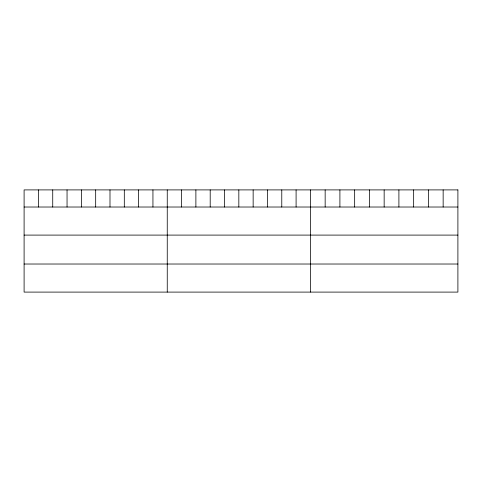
<?xml version="1.0" encoding="UTF-8"?>
<svg xmlns="http://www.w3.org/2000/svg" width="482" height="482" viewBox="0 0 482 482"><rect width="100%" height="100%" fill="white"/><g stroke="black" fill="none" stroke-linecap="round" stroke-linejoin="round"><path stroke-width="0.72" d="M24.1 207.019L457.9 207.019M24.1 235.096L457.9 235.096M24.1 264.022L457.9 264.022M443.151 189.902L443.151 207.019M428.402 189.902L428.402 207.019M413.652 189.902L413.652 207.019M398.903 189.902L398.903 207.019M384.154 189.902L384.154 207.019M369.405 189.902L369.405 207.019M354.656 189.902L354.656 207.019M339.906 189.902L339.906 207.019M325.157 189.902L325.157 207.019M310.408 189.902L310.408 292.098M296.093 189.902L296.093 207.019M281.777 189.902L281.777 207.019M267.462 189.902L267.462 207.019M253.146 189.902L253.146 207.019M238.831 189.902L238.831 207.019M224.516 189.902L224.516 207.019M210.2 189.902L210.2 207.019M195.885 189.902L195.885 207.019M181.569 189.902L181.569 207.019M167.254 189.902L167.254 292.098M152.939 189.902L152.939 207.019M138.623 189.902L138.623 207.019M124.308 189.902L124.308 207.019M109.992 189.902L109.992 207.019M95.677 189.902L95.677 207.019M81.362 189.902L81.362 207.019M67.046 189.902L67.046 207.019M52.731 189.902L52.731 207.019M38.415 189.902L38.415 207.019M457.9 189.902L24.1 189.902L24.1 292.098L457.9 292.098L457.9 189.902"/></g></svg>
